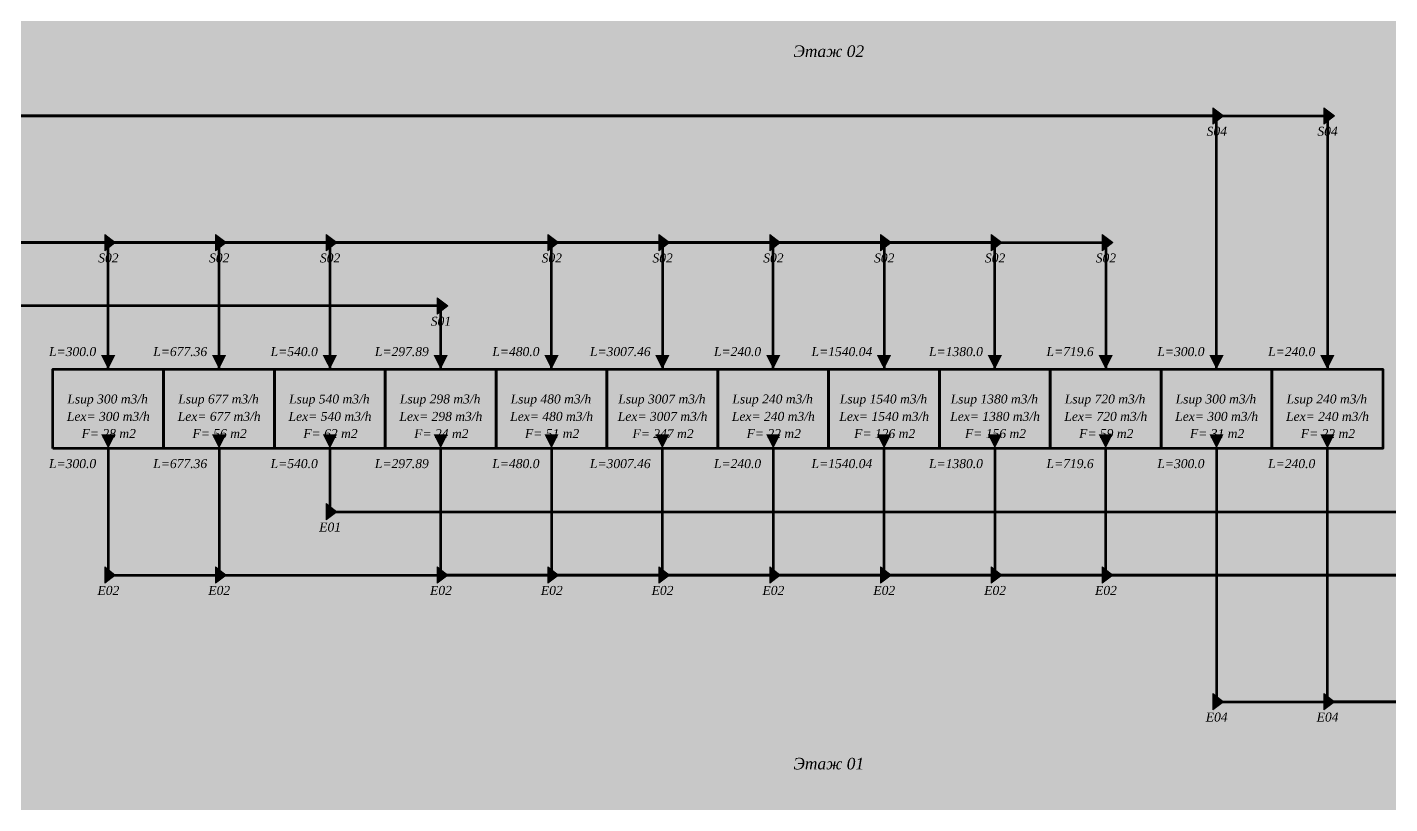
# Model space of a CAD drawing. Header units: inches. Extents: x 2.1 to 38.5, y 13.5 to 49.9.
# Drawn here: x 10.85 to 25.86, y 23.01 to 31.56 of the extents above; entities that cross this region are included whole.
import ezdxf

# ---------------------------------------------------------------- set-up
doc = ezdxf.new("R2010")
doc.units = ezdxf.units.IN
doc.header["$MEASUREMENT"] = 0
doc.layers.add('PDF _Геометрия', color=7, linetype='Continuous')
doc.layers.add('PDF _Текст', color=7, linetype='Continuous')
doc.layers.add('PDF _Сплошная заливка', color=7, linetype='Continuous', true_color=0x00008b)
doc.styles.add('PDF Times New Roman Italic', font='timesi.ttf')

msp = doc.modelspace()

# ---------------------------------------------------------------- hatches: boundary and pattern name
at = {"layer": 'PDF _Сплошная заливка', "true_color": 0x4a0081, "transparency": 33554559}
h = msp.add_hatch(color=196, dxfattribs=at)
h.paths.add_polyline_path([(11.664, 27.795), (11.82, 27.795)], flags=0)
h.paths.add_polyline_path([(11.742, 27.795), (11.664, 27.951), (11.82, 27.951)], flags=0)
h = msp.add_hatch(color=196, dxfattribs=at)
h.paths.add_polyline_path([(11.664, 27.795), (11.82, 27.795)], flags=0)
h.paths.add_polyline_path([(11.742, 27.795), (11.664, 27.951), (11.82, 27.951)], flags=0)
h = msp.add_hatch(color=196, dxfattribs=at)
h.paths.add_polyline_path([(12.885, 27.795), (13.041, 27.795)], flags=0)
h.paths.add_polyline_path([(12.963, 27.795), (12.885, 27.951), (13.041, 27.951)], flags=0)
h = msp.add_hatch(color=196, dxfattribs=at)
h.paths.add_polyline_path([(12.885, 27.795), (13.041, 27.795)], flags=0)
h.paths.add_polyline_path([(12.963, 27.795), (12.885, 27.951), (13.041, 27.951)], flags=0)
h = msp.add_hatch(color=196, dxfattribs=at)
h.paths.add_polyline_path([(14.105, 27.795), (14.262, 27.795)], flags=0)
h.paths.add_polyline_path([(14.184, 27.795), (14.105, 27.951), (14.262, 27.951)], flags=0)
h = msp.add_hatch(color=196, dxfattribs=at)
h.paths.add_polyline_path([(14.105, 27.795), (14.262, 27.795)], flags=0)
h.paths.add_polyline_path([(14.184, 27.795), (14.105, 27.951), (14.262, 27.951)], flags=0)
at = {"layer": 'PDF _Сплошная заливка', "true_color": 0xffa500, "transparency": 33554559}
h = msp.add_hatch(color=40, dxfattribs=at)
h.paths.add_polyline_path([(15.326, 27.795), (15.482, 27.795)], flags=0)
h.paths.add_polyline_path([(15.404, 27.795), (15.326, 27.951), (15.482, 27.951)], flags=0)
h = msp.add_hatch(color=40, dxfattribs=at)
h.paths.add_polyline_path([(15.326, 27.795), (15.482, 27.795)], flags=0)
h.paths.add_polyline_path([(15.404, 27.795), (15.326, 27.951), (15.482, 27.951)], flags=0)
at = {"layer": 'PDF _Сплошная заливка', "true_color": 0x4a0081, "transparency": 33554559}
h = msp.add_hatch(color=196, dxfattribs=at)
h.paths.add_polyline_path([(16.547, 27.795), (16.703, 27.795)], flags=0)
h.paths.add_polyline_path([(16.625, 27.795), (16.547, 27.951), (16.703, 27.951)], flags=0)
h = msp.add_hatch(color=196, dxfattribs=at)
h.paths.add_polyline_path([(16.547, 27.795), (16.703, 27.795)], flags=0)
h.paths.add_polyline_path([(16.625, 27.795), (16.547, 27.951), (16.703, 27.951)], flags=0)
h = msp.add_hatch(color=196, dxfattribs=at)
h.paths.add_polyline_path([(17.768, 27.795), (17.924, 27.795)], flags=0)
h.paths.add_polyline_path([(17.846, 27.795), (17.768, 27.951), (17.924, 27.951)], flags=0)
h = msp.add_hatch(color=196, dxfattribs=at)
h.paths.add_polyline_path([(17.768, 27.795), (17.924, 27.795)], flags=0)
h.paths.add_polyline_path([(17.846, 27.795), (17.768, 27.951), (17.924, 27.951)], flags=0)
h = msp.add_hatch(color=196, dxfattribs=at)
h.paths.add_polyline_path([(18.989, 27.795), (19.145, 27.795)], flags=0)
h.paths.add_polyline_path([(19.067, 27.795), (18.989, 27.951), (19.145, 27.951)], flags=0)
h = msp.add_hatch(color=196, dxfattribs=at)
h.paths.add_polyline_path([(18.989, 27.795), (19.145, 27.795)], flags=0)
h.paths.add_polyline_path([(19.067, 27.795), (18.989, 27.951), (19.145, 27.951)], flags=0)
h = msp.add_hatch(color=196, dxfattribs=at)
h.paths.add_polyline_path([(20.209, 27.795), (20.366, 27.795)], flags=0)
h.paths.add_polyline_path([(20.288, 27.795), (20.209, 27.951), (20.366, 27.951)], flags=0)
h = msp.add_hatch(color=196, dxfattribs=at)
h.paths.add_polyline_path([(20.209, 27.795), (20.366, 27.795)], flags=0)
h.paths.add_polyline_path([(20.288, 27.795), (20.209, 27.951), (20.366, 27.951)], flags=0)
h = msp.add_hatch(color=196, dxfattribs=at)
h.paths.add_polyline_path([(21.43, 27.795), (21.586, 27.795)], flags=0)
h.paths.add_polyline_path([(21.508, 27.795), (21.43, 27.951), (21.586, 27.951)], flags=0)
h = msp.add_hatch(color=196, dxfattribs=at)
h.paths.add_polyline_path([(21.43, 27.795), (21.586, 27.795)], flags=0)
h.paths.add_polyline_path([(21.508, 27.795), (21.43, 27.951), (21.586, 27.951)], flags=0)
h = msp.add_hatch(color=196, dxfattribs=at)
h.paths.add_polyline_path([(22.651, 27.795), (22.807, 27.795)], flags=0)
h.paths.add_polyline_path([(22.729, 27.795), (22.651, 27.951), (22.807, 27.951)], flags=0)
h = msp.add_hatch(color=196, dxfattribs=at)
h.paths.add_polyline_path([(22.651, 27.795), (22.807, 27.795)], flags=0)
h.paths.add_polyline_path([(22.729, 27.795), (22.651, 27.951), (22.807, 27.951)], flags=0)
at = {"layer": 'PDF _Сплошная заливка', "transparency": 33554559}
h = msp.add_hatch(color=256, dxfattribs=at)
h.paths.add_polyline_path([(23.872, 27.795), (24.028, 27.795)], flags=0)
h.paths.add_polyline_path([(23.95, 27.795), (23.872, 27.951), (24.028, 27.951)], flags=0)
h = msp.add_hatch(color=256, dxfattribs=at)
h.paths.add_polyline_path([(23.872, 27.795), (24.028, 27.795)], flags=0)
h.paths.add_polyline_path([(23.95, 27.795), (23.872, 27.951), (24.028, 27.951)], flags=0)
h = msp.add_hatch(color=256, dxfattribs=at)
h.paths.add_polyline_path([(25.092, 27.795), (25.249, 27.795)], flags=0)
h.paths.add_polyline_path([(25.171, 27.795), (25.092, 27.951), (25.249, 27.951)], flags=0)
h = msp.add_hatch(color=256, dxfattribs=at)
h.paths.add_polyline_path([(25.092, 27.795), (25.249, 27.795)], flags=0)
h.paths.add_polyline_path([(25.171, 27.795), (25.092, 27.951), (25.249, 27.951)], flags=0)
h = msp.add_hatch(color=4, dxfattribs=at)
h.paths.add_polyline_path([(11.664, 26.923), (11.82, 26.923)], flags=0)
h.paths.add_polyline_path([(11.742, 26.923), (11.664, 27.079), (11.82, 27.079)], flags=0)
h = msp.add_hatch(color=4, dxfattribs=at)
h.paths.add_polyline_path([(11.664, 26.923), (11.82, 26.923)], flags=0)
h.paths.add_polyline_path([(11.742, 26.923), (11.664, 27.079), (11.82, 27.079)], flags=0)
h = msp.add_hatch(color=4, dxfattribs=at)
h.paths.add_polyline_path([(12.885, 26.923), (13.041, 26.923)], flags=0)
h.paths.add_polyline_path([(12.963, 26.923), (12.885, 27.079), (13.041, 27.079)], flags=0)
h = msp.add_hatch(color=4, dxfattribs=at)
h.paths.add_polyline_path([(12.885, 26.923), (13.041, 26.923)], flags=0)
h.paths.add_polyline_path([(12.963, 26.923), (12.885, 27.079), (13.041, 27.079)], flags=0)
at = {"layer": 'PDF _Сплошная заливка', "true_color": 0xff1393, "transparency": 33554559}
h = msp.add_hatch(color=230, dxfattribs=at)
h.paths.add_polyline_path([(14.105, 26.923), (14.262, 26.923)], flags=0)
h.paths.add_polyline_path([(14.184, 26.923), (14.105, 27.079), (14.262, 27.079)], flags=0)
h = msp.add_hatch(color=230, dxfattribs=at)
h.paths.add_polyline_path([(14.105, 26.923), (14.262, 26.923)], flags=0)
h.paths.add_polyline_path([(14.184, 26.923), (14.105, 27.079), (14.262, 27.079)], flags=0)
at = {"layer": 'PDF _Сплошная заливка', "transparency": 33554559}
h = msp.add_hatch(color=4, dxfattribs=at)
h.paths.add_polyline_path([(15.326, 26.923), (15.482, 26.923)], flags=0)
h.paths.add_polyline_path([(15.404, 26.923), (15.326, 27.079), (15.482, 27.079)], flags=0)
h = msp.add_hatch(color=4, dxfattribs=at)
h.paths.add_polyline_path([(15.326, 26.923), (15.482, 26.923)], flags=0)
h.paths.add_polyline_path([(15.404, 26.923), (15.326, 27.079), (15.482, 27.079)], flags=0)
h = msp.add_hatch(color=4, dxfattribs=at)
h.paths.add_polyline_path([(16.547, 26.923), (16.703, 26.923)], flags=0)
h.paths.add_polyline_path([(16.625, 26.923), (16.547, 27.079), (16.703, 27.079)], flags=0)
h = msp.add_hatch(color=4, dxfattribs=at)
h.paths.add_polyline_path([(16.547, 26.923), (16.703, 26.923)], flags=0)
h.paths.add_polyline_path([(16.625, 26.923), (16.547, 27.079), (16.703, 27.079)], flags=0)
h = msp.add_hatch(color=4, dxfattribs=at)
h.paths.add_polyline_path([(17.768, 26.923), (17.924, 26.923)], flags=0)
h.paths.add_polyline_path([(17.846, 26.923), (17.768, 27.079), (17.924, 27.079)], flags=0)
h = msp.add_hatch(color=4, dxfattribs=at)
h.paths.add_polyline_path([(17.768, 26.923), (17.924, 26.923)], flags=0)
h.paths.add_polyline_path([(17.846, 26.923), (17.768, 27.079), (17.924, 27.079)], flags=0)
h = msp.add_hatch(color=4, dxfattribs=at)
h.paths.add_polyline_path([(18.989, 26.923), (19.145, 26.923)], flags=0)
h.paths.add_polyline_path([(19.067, 26.923), (18.989, 27.079), (19.145, 27.079)], flags=0)
h = msp.add_hatch(color=4, dxfattribs=at)
h.paths.add_polyline_path([(18.989, 26.923), (19.145, 26.923)], flags=0)
h.paths.add_polyline_path([(19.067, 26.923), (18.989, 27.079), (19.145, 27.079)], flags=0)
h = msp.add_hatch(color=4, dxfattribs=at)
h.paths.add_polyline_path([(20.209, 26.923), (20.366, 26.923)], flags=0)
h.paths.add_polyline_path([(20.288, 26.923), (20.209, 27.079), (20.366, 27.079)], flags=0)
h = msp.add_hatch(color=4, dxfattribs=at)
h.paths.add_polyline_path([(20.209, 26.923), (20.366, 26.923)], flags=0)
h.paths.add_polyline_path([(20.288, 26.923), (20.209, 27.079), (20.366, 27.079)], flags=0)
h = msp.add_hatch(color=4, dxfattribs=at)
h.paths.add_polyline_path([(21.43, 26.923), (21.586, 26.923)], flags=0)
h.paths.add_polyline_path([(21.508, 26.923), (21.43, 27.079), (21.586, 27.079)], flags=0)
h = msp.add_hatch(color=4, dxfattribs=at)
h.paths.add_polyline_path([(21.43, 26.923), (21.586, 26.923)], flags=0)
h.paths.add_polyline_path([(21.508, 26.923), (21.43, 27.079), (21.586, 27.079)], flags=0)
h = msp.add_hatch(color=4, dxfattribs=at)
h.paths.add_polyline_path([(22.651, 26.923), (22.807, 26.923)], flags=0)
h.paths.add_polyline_path([(22.729, 26.923), (22.651, 27.079), (22.807, 27.079)], flags=0)
h = msp.add_hatch(color=4, dxfattribs=at)
h.paths.add_polyline_path([(22.651, 26.923), (22.807, 26.923)], flags=0)
h.paths.add_polyline_path([(22.729, 26.923), (22.651, 27.079), (22.807, 27.079)], flags=0)
at = {"layer": 'PDF _Сплошная заливка', "true_color": 0x8b008b, "transparency": 33554559}
h = msp.add_hatch(color=216, dxfattribs=at)
h.paths.add_polyline_path([(23.872, 26.923), (24.028, 26.923)], flags=0)
h.paths.add_polyline_path([(23.95, 26.923), (23.872, 27.079), (24.028, 27.079)], flags=0)
h = msp.add_hatch(color=216, dxfattribs=at)
h.paths.add_polyline_path([(23.872, 26.923), (24.028, 26.923)], flags=0)
h.paths.add_polyline_path([(23.95, 26.923), (23.872, 27.079), (24.028, 27.079)], flags=0)
h = msp.add_hatch(color=216, dxfattribs=at)
h.paths.add_polyline_path([(25.092, 26.923), (25.249, 26.923)], flags=0)
h.paths.add_polyline_path([(25.171, 26.923), (25.092, 27.079), (25.249, 27.079)], flags=0)
h = msp.add_hatch(color=216, dxfattribs=at)
h.paths.add_polyline_path([(25.092, 26.923), (25.249, 26.923)], flags=0)
h.paths.add_polyline_path([(25.171, 26.923), (25.092, 27.079), (25.249, 27.079)], flags=0)

# ---------------------------------------------------------------- linework, layer by layer
at = {"layer": 'PDF _Геометрия', "color": 250, "lineweight": 15, "true_color": 0x444444}
for points in [[(23.911, 30.675), (23.911, 30.495), (24.028, 30.585)], [(25.132, 30.675), (25.132, 30.495), (25.249, 30.585)], [(11.703, 29.28), (11.703, 29.1), (11.82, 29.19)], [(12.924, 29.28), (12.924, 29.1), (13.041, 29.19)], [(14.144, 29.28), (14.144, 29.1), (14.262, 29.19)], [(16.586, 29.28), (16.586, 29.1), (16.703, 29.19)], [(17.807, 29.28), (17.807, 29.1), (17.924, 29.19)], [(19.028, 29.28), (19.028, 29.1), (19.145, 29.19)], [(20.248, 29.28), (20.248, 29.1), (20.366, 29.19)], [(21.469, 29.28), (21.469, 29.1), (21.586, 29.19)], [(22.69, 29.28), (22.69, 29.1), (22.807, 29.19)], [(15.365, 28.583), (15.365, 28.402), (15.482, 28.492)], [(14.144, 26.315), (14.144, 26.135), (14.262, 26.225)], [(11.703, 25.618), (11.703, 25.437), (11.82, 25.528)], [(12.924, 25.618), (12.924, 25.437), (13.041, 25.528)], [(15.365, 25.618), (15.365, 25.437), (15.482, 25.528)], [(16.586, 25.618), (16.586, 25.437), (16.703, 25.528)], [(17.807, 25.618), (17.807, 25.437), (17.924, 25.528)], [(19.028, 25.618), (19.028, 25.437), (19.145, 25.528)], [(20.248, 25.618), (20.248, 25.437), (20.366, 25.528)], [(21.469, 25.618), (21.469, 25.437), (21.586, 25.528)], [(22.69, 25.618), (22.69, 25.437), (22.807, 25.528)], [(23.911, 24.223), (23.911, 24.042), (24.028, 24.132)], [(25.132, 24.223), (25.132, 24.042), (25.249, 24.132)]]:
    msp.add_lwpolyline(points, close=True, dxfattribs=at)
at = {"layer": 'PDF _Геометрия', "color": 176, "lineweight": 53, "true_color": 0x00008b}
msp.add_lwpolyline([(23.95, 27.795), (23.95, 30.585), (8.341, 30.585), (25.171, 30.585), (25.171, 27.795)], dxfattribs=at)
at = {"layer": 'PDF _Геометрия', "color": 196, "lineweight": 53, "true_color": 0x4a0081}
for points in [[(11.742, 27.795), (11.742, 29.19), (9.736, 29.19), (6.248, 29.19), (9.736, 29.19), (6.248, 29.19), (9.736, 29.19), (6.248, 29.19), (9.736, 29.19), (6.248, 29.19), (9.736, 29.19), (6.248, 29.19)], [(12.963, 27.795), (12.963, 29.19), (9.736, 29.19), (14.184, 29.19), (14.184, 27.795)], [(16.625, 27.795), (16.625, 29.19), (9.736, 29.19), (17.846, 29.19), (17.846, 27.795)], [(19.067, 27.795), (19.067, 29.19), (9.736, 29.19), (20.288, 29.19), (20.288, 27.795)], [(21.508, 27.795), (21.508, 29.19), (9.736, 29.19), (22.729, 29.19), (22.729, 27.795)]]:
    msp.add_lwpolyline(points, dxfattribs=at)
at = {"layer": 'PDF _Геометрия', "color": 40, "lineweight": 53, "true_color": 0xffa500}
msp.add_lwpolyline([(15.404, 27.795), (15.404, 28.492), (10.434, 28.492), (10.434, 20.644), (11.742, 20.644), (11.742, 19.947)], dxfattribs=at)
at = {"layer": 'PDF _Геометрия', "color": 176, "lineweight": 53, "true_color": 0x00008b}
for points in [[(11.131, 26.923), (11.131, 27.795), (12.352, 27.795), (12.352, 26.923)], [(11.131, 26.923), (11.131, 27.795), (12.352, 27.795), (12.352, 26.923)], [(13.573, 26.923), (13.573, 27.795), (14.794, 27.795), (14.794, 26.923)], [(13.573, 26.923), (13.573, 27.795), (14.794, 27.795), (14.794, 26.923)], [(16.015, 26.923), (16.015, 27.795), (17.236, 27.795), (17.236, 26.923)], [(16.015, 26.923), (16.015, 27.795), (17.236, 27.795), (17.236, 26.923)], [(18.456, 26.923), (18.456, 27.795), (19.677, 27.795), (19.677, 26.923)], [(18.456, 26.923), (18.456, 27.795), (19.677, 27.795), (19.677, 26.923)], [(20.898, 26.923), (20.898, 27.795), (22.119, 27.795), (22.119, 26.923)], [(20.898, 26.923), (20.898, 27.795), (22.119, 27.795), (22.119, 26.923)], [(23.339, 26.923), (23.339, 27.795), (24.56, 27.795), (24.56, 26.923)], [(23.339, 26.923), (23.339, 27.795), (24.56, 27.795), (24.56, 26.923)], [(24.56, 26.923), (24.56, 27.795), (25.781, 27.795), (25.781, 26.923)], [(24.56, 26.923), (24.56, 27.795), (25.781, 27.795), (25.781, 26.923)]]:
    msp.add_lwpolyline(points, close=True, dxfattribs=at)
at = {"layer": 'PDF _Геометрия', "color": 24, "lineweight": 53, "true_color": 0xb12121}
for points in [[(12.352, 26.923), (12.352, 27.795), (13.573, 27.795), (13.573, 26.923)], [(12.352, 26.923), (12.352, 27.795), (13.573, 27.795), (13.573, 26.923)], [(14.794, 26.923), (14.794, 27.795), (16.015, 27.795), (16.015, 26.923)], [(14.794, 26.923), (14.794, 27.795), (16.015, 27.795), (16.015, 26.923)], [(17.236, 26.923), (17.236, 27.795), (18.456, 27.795), (18.456, 26.923)], [(17.236, 26.923), (17.236, 27.795), (18.456, 27.795), (18.456, 26.923)], [(19.677, 26.923), (19.677, 27.795), (20.898, 27.795), (20.898, 26.923)], [(19.677, 26.923), (19.677, 27.795), (20.898, 27.795), (20.898, 26.923)], [(22.119, 26.923), (22.119, 27.795), (23.339, 27.795), (23.339, 26.923)], [(22.119, 26.923), (22.119, 27.795), (23.339, 27.795), (23.339, 26.923)]]:
    msp.add_lwpolyline(points, close=True, dxfattribs=at)
at = {"layer": 'PDF _Геометрия', "color": 4, "lineweight": 53}
for points in [[(11.742, 26.923), (11.742, 25.528), (29.618, 25.528), (33.106, 25.528), (29.618, 25.528), (33.106, 25.528), (29.618, 25.528), (33.106, 25.528), (29.618, 25.528), (33.106, 25.528), (29.618, 25.528), (33.106, 25.528)], [(12.963, 26.923), (12.963, 25.528), (29.618, 25.528), (15.404, 25.528), (15.404, 26.923)], [(16.625, 26.923), (16.625, 25.528), (29.618, 25.528), (17.846, 25.528), (17.846, 26.923)], [(19.067, 26.923), (19.067, 25.528), (29.618, 25.528), (20.288, 25.528), (20.288, 26.923)], [(21.508, 26.923), (21.508, 25.528), (29.618, 25.528), (22.729, 25.528), (22.729, 26.923)]]:
    msp.add_lwpolyline(points, dxfattribs=at)
at = {"layer": 'PDF _Геометрия', "color": 230, "lineweight": 53, "true_color": 0xff1393}
msp.add_lwpolyline([(14.184, 26.923), (14.184, 26.225), (28.92, 26.225), (28.92, 18.377), (12.963, 18.377), (12.963, 19.075)], dxfattribs=at)
at = {"layer": 'PDF _Геометрия', "color": 216, "lineweight": 53, "true_color": 0x8b008b}
msp.add_lwpolyline([(23.95, 26.923), (23.95, 24.132), (31.013, 24.132), (25.171, 24.132), (25.171, 26.923)], dxfattribs=at)
at = {"layer": 'PDF _Сплошная заливка', "color": 7, "lineweight": 25, "true_color": 0xffffff, "transparency": 33554559}
msp.add_solid([(2.083, 49.917), (38.542, 49.917), (2.083, 13.458), (38.542, 13.458)], dxfattribs=at)
at = {"layer": 'PDF _Сплошная заливка', "lineweight": 25, "transparency": 33554559}
for points in [[(23.911, 30.675), (23.911, 30.495), (24.028, 30.585)], [(25.132, 30.675), (25.132, 30.495), (25.249, 30.585)]]:
    msp.add_solid(points, dxfattribs=at)
at = {"layer": 'PDF _Сплошная заливка', "color": 196, "lineweight": 25, "true_color": 0x4a0081, "transparency": 33554559}
for points in [[(11.703, 29.28), (11.703, 29.1), (11.82, 29.19)], [(12.924, 29.28), (12.924, 29.1), (13.041, 29.19)], [(14.144, 29.28), (14.144, 29.1), (14.262, 29.19)], [(16.586, 29.28), (16.586, 29.1), (16.703, 29.19)], [(17.807, 29.28), (17.807, 29.1), (17.924, 29.19)], [(19.028, 29.28), (19.028, 29.1), (19.145, 29.19)], [(20.248, 29.28), (20.248, 29.1), (20.366, 29.19)], [(21.469, 29.28), (21.469, 29.1), (21.586, 29.19)], [(22.69, 29.28), (22.69, 29.1), (22.807, 29.19)]]:
    msp.add_solid(points, dxfattribs=at)
at = {"layer": 'PDF _Сплошная заливка', "color": 40, "lineweight": 25, "true_color": 0xffa500, "transparency": 33554559}
msp.add_solid([(15.365, 28.583), (15.365, 28.402), (15.482, 28.492)], dxfattribs=at)
at = {"layer": 'PDF _Сплошная заливка', "lineweight": 53, "transparency": 33554559}
for points in [[(11.131, 27.795), (12.352, 27.795), (11.131, 26.923), (12.352, 26.923)], [(11.131, 27.795), (12.352, 27.795), (11.131, 26.923), (12.352, 26.923)], [(13.573, 27.795), (14.794, 27.795), (13.573, 26.923), (14.794, 26.923)], [(13.573, 27.795), (14.794, 27.795), (13.573, 26.923), (14.794, 26.923)], [(16.015, 27.795), (17.236, 27.795), (16.015, 26.923), (17.236, 26.923)], [(16.015, 27.795), (17.236, 27.795), (16.015, 26.923), (17.236, 26.923)], [(18.456, 27.795), (19.677, 27.795), (18.456, 26.923), (19.677, 26.923)], [(18.456, 27.795), (19.677, 27.795), (18.456, 26.923), (19.677, 26.923)], [(20.898, 27.795), (22.119, 27.795), (20.898, 26.923), (22.119, 26.923)], [(20.898, 27.795), (22.119, 27.795), (20.898, 26.923), (22.119, 26.923)], [(23.339, 27.795), (24.56, 27.795), (23.339, 26.923), (24.56, 26.923)], [(23.339, 27.795), (24.56, 27.795), (23.339, 26.923), (24.56, 26.923)], [(24.56, 27.795), (25.781, 27.795), (24.56, 26.923), (25.781, 26.923)], [(24.56, 27.795), (25.781, 27.795), (24.56, 26.923), (25.781, 26.923)]]:
    msp.add_solid(points, dxfattribs=at)
at = {"layer": 'PDF _Сплошная заливка', "color": 24, "lineweight": 53, "true_color": 0xb12121, "transparency": 33554559}
for points in [[(12.352, 27.795), (13.573, 27.795), (12.352, 26.923), (13.573, 26.923)], [(12.352, 27.795), (13.573, 27.795), (12.352, 26.923), (13.573, 26.923)], [(14.794, 27.795), (16.015, 27.795), (14.794, 26.923), (16.015, 26.923)], [(14.794, 27.795), (16.015, 27.795), (14.794, 26.923), (16.015, 26.923)], [(17.236, 27.795), (18.456, 27.795), (17.236, 26.923), (18.456, 26.923)], [(17.236, 27.795), (18.456, 27.795), (17.236, 26.923), (18.456, 26.923)], [(19.677, 27.795), (20.898, 27.795), (19.677, 26.923), (20.898, 26.923)], [(19.677, 27.795), (20.898, 27.795), (19.677, 26.923), (20.898, 26.923)], [(22.119, 27.795), (23.339, 27.795), (22.119, 26.923), (23.339, 26.923)], [(22.119, 27.795), (23.339, 27.795), (22.119, 26.923), (23.339, 26.923)]]:
    msp.add_solid(points, dxfattribs=at)
at = {"layer": 'PDF _Сплошная заливка', "color": 230, "lineweight": 25, "true_color": 0xff1393, "transparency": 33554559}
msp.add_solid([(14.144, 26.315), (14.144, 26.135), (14.262, 26.225)], dxfattribs=at)
at = {"layer": 'PDF _Сплошная заливка', "color": 4, "lineweight": 25, "transparency": 33554559}
for points in [[(11.703, 25.618), (11.703, 25.437), (11.82, 25.528)], [(12.924, 25.618), (12.924, 25.437), (13.041, 25.528)], [(15.365, 25.618), (15.365, 25.437), (15.482, 25.528)], [(16.586, 25.618), (16.586, 25.437), (16.703, 25.528)], [(17.807, 25.618), (17.807, 25.437), (17.924, 25.528)], [(19.028, 25.618), (19.028, 25.437), (19.145, 25.528)], [(20.248, 25.618), (20.248, 25.437), (20.366, 25.528)], [(21.469, 25.618), (21.469, 25.437), (21.586, 25.528)], [(22.69, 25.618), (22.69, 25.437), (22.807, 25.528)]]:
    msp.add_solid(points, dxfattribs=at)
at = {"layer": 'PDF _Сплошная заливка', "color": 216, "lineweight": 25, "true_color": 0x8b008b, "transparency": 33554559}
for points in [[(23.911, 24.223), (23.911, 24.042), (24.028, 24.132)], [(25.132, 24.223), (25.132, 24.042), (25.249, 24.132)]]:
    msp.add_solid(points, dxfattribs=at)

# ---------------------------------------------------------------- texts
at = {"layer": 'PDF _Текст', "attachment_point": 7, "style": 'PDF Times New Roman Italic'}
for s, insert, char_height in [('Этаж 02', (19.29, 31.233), 0.127), ('Lsup 300 m3/h', (11.292, 27.386), 0.09877), ('Lsup 677 m3/h', (12.513, 27.386), 0.09877), ('Lsup 540 m3/h', (13.734, 27.386), 0.09877), ('Lsup 298 m3/h', (14.955, 27.386), 0.09877), ('Lsup 480 m3/h', (16.175, 27.386), 0.09877), ('Lsup 3007 m3/h', (17.36, 27.386), 0.09877), ('Lsup 240 m3/h', (18.617, 27.386), 0.09877), ('Lsup 1540 m3/h', (19.801, 27.386), 0.09877), ('Lsup 1380 m3/h', (21.022, 27.386), 0.09877), ('Lsup 720 m3/h', (22.279, 27.386), 0.09877), ('Lsup 300 m3/h', (23.5, 27.386), 0.09877), ('Lsup 240 m3/h', (24.721, 27.386), 0.09877), ('Lex= 300 m3/h', (11.287, 27.225), 0.09877), ('Lex= 677 m3/h', (12.508, 27.225), 0.09877), ('Lex= 540 m3/h', (13.729, 27.225), 0.09877), ('Lex= 298 m3/h', (14.95, 27.225), 0.09877), ('Lex= 480 m3/h', (16.17, 27.225), 0.09877), ('Lex= 3007 m3/h', (17.355, 27.225), 0.09877), ('Lex= 240 m3/h', (18.612, 27.225), 0.09877), ('Lex= 1540 m3/h', (19.796, 27.225), 0.09877), ('Lex= 1380 m3/h', (21.017, 27.225), 0.09877), ('Lex= 720 m3/h', (22.274, 27.225), 0.09877), ('Lex= 300 m3/h', (23.495, 27.225), 0.09877), ('Lex= 240 m3/h', (24.716, 27.225), 0.09877), ('F= 28 m2', (11.449, 27.036), 0.0988), ('F= 56 m2', (12.67, 27.036), 0.0988), ('F= 62 m2', (13.891, 27.036), 0.0988), ('F= 24 m2', (15.112, 27.036), 0.0988), ('F= 51 m2', (16.332, 27.036), 0.0988), ('F= 247 m2', (17.517, 27.036), 0.0988), ('F= 22 m2', (18.774, 27.037), 0.0988), ('F= 126 m2', (19.958, 27.036), 0.0988), ('F= 156 m2', (21.179, 27.036), 0.0988), ('F= 59 m2', (22.436, 27.036), 0.0988), ('F= 31 m2', (23.657, 27.036), 0.0988), ('F= 22 m2', (24.878, 27.037), 0.0988), ('Этаж 01', (19.29, 23.385), 0.127)]:
    msp.add_mtext(s, dxfattribs=dict(at, insert=insert, char_height=char_height))
at = {"layer": 'PDF _Текст', "color": 176, "true_color": 0x00008b, "char_height": 0.0988, "attachment_point": 7, "style": 'PDF Times New Roman Italic'}
for s, insert in [('S04', (23.841, 30.366)), ('S04', (25.061, 30.366)), ('L=300.0', (23.298, 27.938)), ('L=240.0', (24.518, 27.938))]:
    msp.add_mtext(s, dxfattribs=dict(at, insert=insert))
at = {"layer": 'PDF _Текст', "color": 196, "true_color": 0x4a0081, "char_height": 0.0988, "attachment_point": 7, "style": 'PDF Times New Roman Italic'}
for s, insert in [('S02', (11.632, 28.97)), ('S02', (12.853, 28.97)), ('S02', (14.074, 28.97)), ('S02', (16.516, 28.97)), ('S02', (17.737, 28.97)), ('S02', (18.957, 28.97)), ('S02', (20.178, 28.97)), ('S02', (21.399, 28.97)), ('S02', (22.62, 28.97)), ('L=300.0', (11.09, 27.938)), ('L=677.36', (12.238, 27.938)), ('L=540.0', (13.531, 27.938)), ('L=480.0', (15.973, 27.938)), ('L=3007.46', (17.048, 27.938)), ('L=240.0', (18.414, 27.938)), ('L=1540.04', (19.489, 27.938)), ('L=1380.0', (20.783, 27.938)), ('L=719.6', (22.077, 27.938))]:
    msp.add_mtext(s, dxfattribs=dict(at, insert=insert))
at = {"layer": 'PDF _Текст', "color": 40, "true_color": 0xffa500, "char_height": 0.0988, "attachment_point": 7, "style": 'PDF Times New Roman Italic'}
for s, insert in [('S01', (15.295, 28.273)), ('L=297.89', (14.679, 27.938))]:
    msp.add_mtext(s, dxfattribs=dict(at, insert=insert))
at = {"layer": 'PDF _Текст', "color": 4, "char_height": 0.0988, "attachment_point": 7, "style": 'PDF Times New Roman Italic'}
for s, insert in [('L=300.0', (11.09, 26.704)), ('L=677.36', (12.238, 26.704)), ('L=297.89', (14.679, 26.704)), ('L=480.0', (15.973, 26.704)), ('L=3007.46', (17.048, 26.704)), ('L=240.0', (18.414, 26.704)), ('L=1540.04', (19.489, 26.704)), ('L=1380.0', (20.783, 26.704)), ('L=719.6', (22.077, 26.704)), ('E02', (11.624, 25.308)), ('E02', (12.845, 25.308)), ('E02', (15.287, 25.308)), ('E02', (16.508, 25.308)), ('E02', (17.728, 25.308)), ('E02', (18.949, 25.308)), ('E02', (20.17, 25.308)), ('E02', (21.391, 25.308)), ('E02', (22.612, 25.308))]:
    msp.add_mtext(s, dxfattribs=dict(at, insert=insert))
at = {"layer": 'PDF _Текст', "color": 230, "true_color": 0xff1393, "char_height": 0.0988, "attachment_point": 7, "style": 'PDF Times New Roman Italic'}
for s, insert in [('L=540.0', (13.531, 26.704)), ('E01', (14.066, 26.006))]:
    msp.add_mtext(s, dxfattribs=dict(at, insert=insert))
at = {"layer": 'PDF _Текст', "color": 216, "true_color": 0x8b008b, "char_height": 0.0988, "attachment_point": 7, "style": 'PDF Times New Roman Italic'}
for s, insert in [('L=300.0', (23.298, 26.704)), ('L=240.0', (24.518, 26.704)), ('E04', (23.832, 23.913)), ('E04', (25.053, 23.913))]:
    msp.add_mtext(s, dxfattribs=dict(at, insert=insert))

doc.saveas('drawing.dxf')
